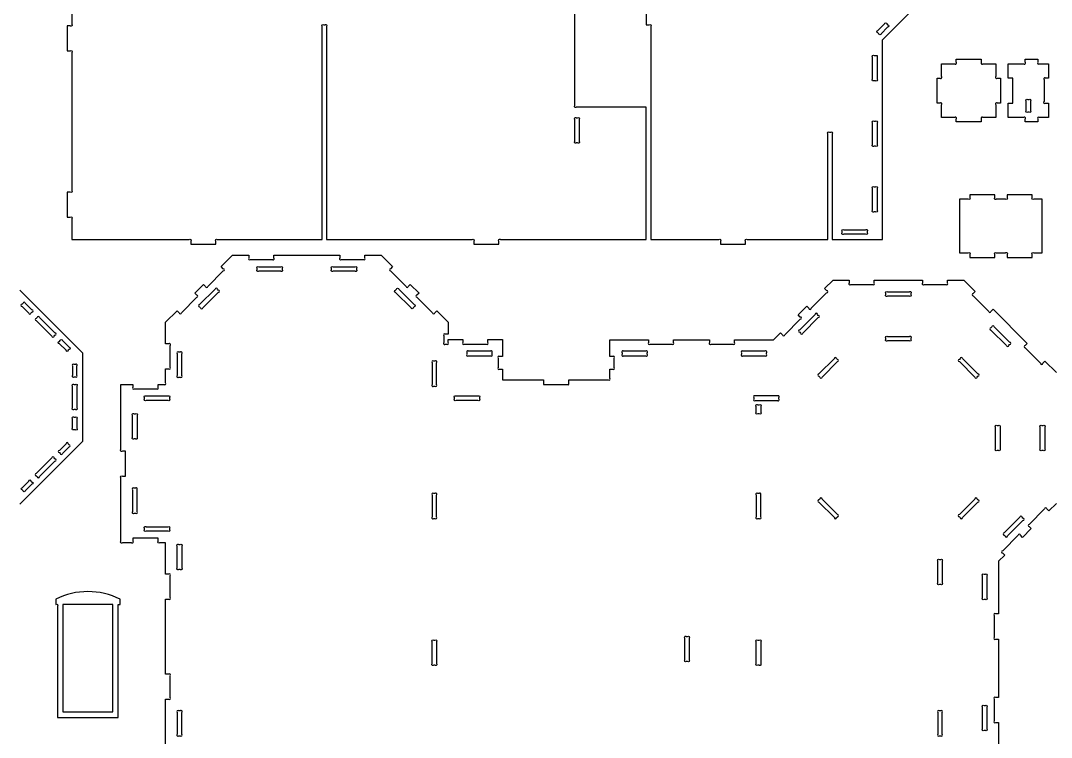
# Model space of a CAD drawing. Extents: x 83.8 to 170.3, y -22.3 to 53.3.
# Drawn here: x 107.01 to 135.83, y 13.56 to 33.6 of the extents above; entities that cross this region are included whole.
import ezdxf

# ---------------------------------------------------------------- set-up
doc = ezdxf.new("R2010")
doc.units = 0
doc.header["$MEASUREMENT"] = 0
doc.layers.get('0').update_dxf_attribs({"linetype": 'CONTINUOUS'})

msp = doc.modelspace()

# ---------------------------------------------------------------- linework, layer by layer
for points in [[(108.444, 33.903), (108.444, 33.491, -1), (108.399, 33.447), (108.319, 33.447), (108.319, 32.747), (108.399, 32.747, -1), (108.444, 32.703), (108.444, 28.844, -1), (108.399, 28.8), (108.319, 28.8), (108.319, 28.1), (108.399, 28.1, -1), (108.444, 28.056), (108.444, 27.475), (111.724, 27.475, -1), (111.769, 27.431), (111.769, 27.35), (112.469, 27.35), (112.469, 27.431, -1), (112.513, 27.475), (115.444, 27.475), (115.444, 33.431, -1), (115.488, 33.475), (115.524, 33.475, -1), (115.569, 33.431), (115.569, 27.475), (119.643, 27.475, -1), (119.687, 27.431), (119.687, 27.35), (120.387, 27.35), (120.387, 27.431, -1), (120.432, 27.475), (124.506, 27.475), (124.506, 31.175), (122.55, 31.175, -1), (122.506, 31.219), (122.506, 35.556, -1)], [(124.506, 35.431), (124.506, 33.475), (124.587, 33.475, -1), (124.631, 33.431), (124.631, 27.475), (126.538, 27.475, -1), (126.582, 27.431), (126.582, 27.35), (127.282, 27.35), (127.282, 27.431, -1), (127.326, 27.475), (129.583, 27.475), (129.583, 30.431, -1), (129.627, 30.475), (129.664, 30.475, -1), (129.708, 30.431), (129.708, 27.475), (131.108, 27.475), (131.108, 33.054), (132.721, 34.668)], [(111.068, 12.503), (111.068, 14.627), (111.149, 14.627, 1), (111.193, 14.671), (111.193, 15.282, 1), (111.149, 15.327), (111.068, 15.327), (111.068, 17.427), (111.149, 17.427, 1), (111.193, 17.471), (111.193, 18.082, 1), (111.149, 18.127), (111.068, 18.127), (111.068, 19), (110.9, 19, -1), (110.855, 19.044), (110.855, 19.125), (110.155, 19.125), (110.155, 19.044, -1), (110.111, 19), (109.862, 19, -1), (109.818, 19.044), (109.818, 20.82, -1), (109.862, 20.864), (109.943, 20.864), (109.943, 21.564), (109.862, 21.564, -1), (109.818, 21.608), (109.818, 23.428), (110.155, 23.428), (110.155, 23.347, 1), (110.2, 23.303), (110.811, 23.303, 1), (110.855, 23.347), (110.855, 23.428), (111.024, 23.428, 1), (111.068, 23.472), (111.068, 23.858), (111.149, 23.858, 1), (111.193, 23.902), (111.193, 24.514, 1), (111.149, 24.558), (111.068, 24.558), (111.068, 25.165), (111.389, 25.485), (111.446, 25.428, 1), (111.508, 25.428), (111.941, 25.861, 1), (111.941, 25.923), (111.884, 25.98), (112.127, 26.223), (112.184, 26.166, 1), (112.246, 26.166), (112.679, 26.599, 1), (112.679, 26.661), (112.622, 26.718), (112.942, 27.039), (113.396, 27.039), (113.396, 26.958, 1), (113.44, 26.914), (114.052, 26.914, 1), (114.096, 26.958), (114.096, 27.039), (115.94, 27.039), (115.94, 26.958, 1), (115.984, 26.914), (116.596, 26.914, 1), (116.64, 26.958), (116.64, 27.039), (117.093, 27.039), (117.414, 26.718), (117.357, 26.661, 1), (117.357, 26.599), (117.789, 26.166, 1), (117.852, 26.166), (117.909, 26.223), (118.152, 25.98), (118.095, 25.923, 1), (118.095, 25.861), (118.527, 25.428, 1), (118.59, 25.428), (118.647, 25.485), (118.968, 25.165), (118.968, 24.833), (118.887, 24.833, 1), (118.843, 24.789), (118.843, 24.597, 1), (118.887, 24.553), (118.924, 24.553, 1), (118.968, 24.597), (118.968, 24.678), (119.377, 24.678), (119.377, 24.597, 1), (119.421, 24.553), (120.033, 24.553, 1), (120.077, 24.597), (120.077, 24.678), (120.487, 24.678), (120.487, 24.203), (120.406, 24.203, 1), (120.362, 24.159), (120.362, 23.897, 1), (120.406, 23.853), (120.487, 23.853), (120.487, 23.553), (121.637, 23.553), (121.637, 23.472, 1), (121.681, 23.428), (122.292, 23.428, 1), (122.337, 23.472), (122.337, 23.553), (123.442, 23.553, 1), (123.487, 23.597), (123.487, 23.853), (123.567, 23.853, 1), (123.612, 23.897), (123.612, 24.159, 1), (123.567, 24.203), (123.487, 24.203), (123.487, 24.675), (124.571, 24.675), (124.571, 24.594, 1), (124.616, 24.55), (125.227, 24.55, 1), (125.271, 24.594), (125.271, 24.675), (126.275, 24.675), (126.275, 24.594, 1), (126.319, 24.55), (126.931, 24.55, 1), (126.975, 24.594), (126.975, 24.675), (128.06, 24.675), (128.259, 24.873), (128.316, 24.816, 1), (128.378, 24.816), (128.811, 25.249, 1), (128.811, 25.311), (128.754, 25.368), (128.997, 25.611), (129.054, 25.554, 1), (129.117, 25.554), (129.549, 25.987, 1), (129.549, 26.049), (129.492, 26.106), (129.727, 26.342), (130.181, 26.342), (130.181, 26.261, 1), (130.225, 26.217), (130.837, 26.217, 1), (130.881, 26.261), (130.881, 26.342), (132.231, 26.342), (132.231, 26.261, 1), (132.275, 26.217), (132.887, 26.217, 1), (132.931, 26.261), (132.931, 26.342), (133.384, 26.342), (133.705, 26.021), (133.648, 25.964, 1), (133.648, 25.901), (134.081, 25.469, 1), (134.143, 25.469), (134.2, 25.526), (135.155, 24.571), (135.098, 24.514, 1), (135.098, 24.452), (135.53, 24.019, 1), (135.593, 24.019), (135.65, 24.076), (135.971, 23.756)], [(135.971, 20.098), (135.762, 19.89), (135.705, 19.947, 1), (135.642, 19.947), (135.21, 19.514, 1), (135.21, 19.452), (135.267, 19.395), (135.024, 19.152), (134.967, 19.209, 1), (134.904, 19.209), (134.472, 18.776, 1), (134.472, 18.714), (134.529, 18.657), (134.357, 18.485), (134.357, 17.01), (134.276, 17.01, 1), (134.232, 16.966), (134.232, 16.355, 1), (134.276, 16.31), (134.357, 16.31), (134.357, 14.677), (134.276, 14.677, 1), (134.232, 14.633), (134.232, 14.021, 1), (134.276, 13.977), (134.357, 13.977), (134.357, 12.503)]]:
    msp.add_lwpolyline(points, format="xyb")
for points in [[(131.23, 33.502), (131.255, 33.476, -1), (131.255, 33.414), (131.07, 33.229, -1), (131.008, 33.229), (130.982, 33.255, -1), (130.982, 33.317), (131.167, 33.502, -1)], [(130.958, 32.572), (130.958, 31.96, -1), (130.914, 31.916), (130.877, 31.916, -1), (130.833, 31.96), (130.833, 32.572, -1), (130.877, 32.616), (130.914, 32.616, -1)], [(134.407, 31.289), (134.326, 31.289, 1), (134.282, 31.245), (134.282, 30.889), (133.917, 30.889, 1), (133.873, 30.845), (133.873, 30.764), (133.173, 30.764), (133.173, 30.845, 1), (133.129, 30.889), (132.764, 30.889), (132.764, 31.245, 1), (132.719, 31.289), (132.639, 31.289), (132.639, 31.989), (132.719, 31.989, 1), (132.764, 32.034), (132.764, 32.389), (133.129, 32.389, 1), (133.173, 32.434), (133.173, 32.514), (133.873, 32.514), (133.873, 32.434, 1), (133.917, 32.389), (134.282, 32.389), (134.282, 32.034, 1), (134.326, 31.989), (134.407, 31.989)], [(135.751, 30.889), (135.495, 30.889, 1), (135.451, 30.845), (135.451, 30.764), (135.101, 30.764), (135.101, 30.845, 1), (135.057, 30.889), (134.626, 30.889), (134.626, 31.289), (134.751, 31.289), (134.751, 31.989), (134.626, 31.989), (134.626, 32.389), (135.057, 32.389, 1), (135.101, 32.434), (135.101, 32.514), (135.451, 32.514), (135.451, 32.434, 1), (135.495, 32.389), (135.751, 32.389), (135.751, 31.989), (135.67, 31.989, 1), (135.626, 31.945), (135.626, 31.334, 1), (135.67, 31.289), (135.751, 31.289)], [(135.126, 31.084), (135.126, 31.345, -1), (135.17, 31.389), (135.207, 31.389, -1), (135.251, 31.345), (135.251, 31.084, -1), (135.207, 31.039), (135.17, 31.039, -1)], [(122.631, 30.831), (122.631, 30.219, -1), (122.587, 30.175), (122.55, 30.175, -1), (122.506, 30.219), (122.506, 30.831, -1), (122.55, 30.875), (122.587, 30.875, -1)], [(130.958, 30.739), (130.958, 30.127, -1), (130.914, 30.083), (130.877, 30.083, -1), (130.833, 30.127), (130.833, 30.739, -1), (130.877, 30.783), (130.914, 30.783, -1)], [(130.833, 28.294), (130.833, 28.906, -1), (130.877, 28.95), (130.914, 28.95, -1), (130.958, 28.906), (130.958, 28.294, -1), (130.914, 28.25), (130.877, 28.25, -1)], [(135.293, 26.977), (135.293, 27.058, -1), (135.337, 27.102), (135.574, 27.102), (135.574, 28.602), (135.337, 28.602, -1), (135.293, 28.646), (135.293, 28.727), (134.593, 28.727), (134.593, 28.646, -1), (134.549, 28.602), (134.293, 28.602, -1), (134.249, 28.646), (134.249, 28.727), (133.549, 28.727), (133.549, 28.646, -1), (133.505, 28.602), (133.268, 28.602), (133.268, 27.102), (133.505, 27.102, -1), (133.549, 27.058), (133.549, 26.977), (134.249, 26.977), (134.249, 27.058, -1), (134.293, 27.102), (134.549, 27.102, -1), (134.593, 27.058), (134.593, 26.977)], [(130.027, 27.75), (130.639, 27.75, -1), (130.683, 27.706), (130.683, 27.669, -1), (130.639, 27.625), (130.027, 27.625, -1), (129.983, 27.669), (129.983, 27.706, -1)], [(113.673, 26.714), (114.285, 26.714, -1), (114.329, 26.67), (114.329, 26.633, -1), (114.285, 26.589), (113.673, 26.589, -1), (113.629, 26.633), (113.629, 26.67, -1)], [(115.751, 26.714), (116.363, 26.714, -1), (116.407, 26.67), (116.407, 26.633, -1), (116.363, 26.589), (115.751, 26.589, -1), (115.707, 26.633), (115.707, 26.67, -1)], [(112.107, 25.567), (112.54, 26, 1), (112.54, 26.062), (112.514, 26.088, 1), (112.451, 26.088), (112.019, 25.656, 1), (112.019, 25.593), (112.045, 25.567, 1)], [(117.585, 26.088), (118.017, 25.656, -1), (118.017, 25.593), (117.991, 25.567, -1), (117.929, 25.567), (117.496, 26, -1), (117.496, 26.062), (117.522, 26.088, -1)], [(131.906, 25.972), (131.906, 25.936, -1), (131.862, 25.892), (131.25, 25.892, -1), (131.206, 25.936), (131.206, 25.972, -1), (131.25, 26.017), (131.862, 26.017, -1)], [(107.056, 25.607), (107.241, 25.422, 1), (107.303, 25.422), (107.329, 25.448, 1), (107.329, 25.511), (107.144, 25.696, 1), (107.082, 25.696), (107.056, 25.67, 1)], [(128.795, 24.888), (128.821, 24.862, 1), (128.884, 24.862), (129.316, 25.294, 1), (129.316, 25.357), (129.29, 25.383, 1), (129.228, 25.383), (128.795, 24.95, 1)], [(107.479, 25.298), (107.453, 25.272, 1), (107.453, 25.21), (107.886, 24.777, 1), (107.948, 24.777), (107.974, 24.803, 1), (107.974, 24.866), (107.542, 25.298, 1)], [(134.169, 25.035), (134.143, 25.009, 1), (134.143, 24.947), (134.576, 24.514, 1), (134.638, 24.514), (134.664, 24.54, 1), (134.664, 24.603), (134.231, 25.035, 1)], [(108.187, 24.653), (108.372, 24.468, -1), (108.372, 24.405), (108.346, 24.38, -1), (108.283, 24.38), (108.099, 24.564, -1), (108.099, 24.627), (108.124, 24.653, -1)], [(131.906, 24.722), (131.906, 24.686, -1), (131.862, 24.642), (131.25, 24.642, -1), (131.206, 24.686), (131.206, 24.722, -1), (131.25, 24.767), (131.862, 24.767, -1)], [(111.393, 24.284), (111.393, 23.672, 1), (111.437, 23.628), (111.474, 23.628, 1), (111.518, 23.672), (111.518, 24.284, 1), (111.474, 24.328), (111.437, 24.328, 1)], [(119.537, 24.228), (120.149, 24.228, 1), (120.193, 24.272), (120.193, 24.309, 1), (120.149, 24.353), (119.537, 24.353, 1), (119.493, 24.309), (119.493, 24.272, 1)], [(124.485, 24.353), (123.874, 24.353, 1), (123.829, 24.309), (123.829, 24.272, 1), (123.874, 24.228), (124.485, 24.228, 1), (124.529, 24.272), (124.529, 24.309, 1)], [(127.21, 24.228), (127.822, 24.228, 1), (127.866, 24.272), (127.866, 24.309, 1), (127.822, 24.353), (127.21, 24.353, 1), (127.166, 24.309), (127.166, 24.272, 1)], [(108.465, 23.942), (108.465, 23.68, 1), (108.509, 23.636), (108.546, 23.636, 1), (108.59, 23.68), (108.59, 23.942, 1), (108.546, 23.986), (108.509, 23.986, 1)], [(118.518, 24.034), (118.518, 23.422, 1), (118.562, 23.378), (118.599, 23.378, 1), (118.643, 23.422), (118.643, 24.034, 1), (118.599, 24.078), (118.562, 24.078, 1)], [(129.764, 24.151), (129.332, 23.719, 1), (129.332, 23.656), (129.357, 23.63, 1), (129.42, 23.63), (129.852, 24.063, 1), (129.852, 24.125), (129.827, 24.151, 1)], [(133.285, 24.151), (133.259, 24.125, 1), (133.259, 24.063), (133.692, 23.63, 1), (133.754, 23.63), (133.78, 23.656, 1), (133.78, 23.719), (133.348, 24.151, 1)], [(108.59, 23.379), (108.59, 22.768, -1), (108.546, 22.724), (108.509, 22.724, -1), (108.465, 22.768), (108.465, 23.379, -1), (108.509, 23.424), (108.546, 23.424, -1)], [(110.525, 23.103), (111.136, 23.103, -1), (111.18, 23.059), (111.18, 23.022, -1), (111.136, 22.978), (110.525, 22.978, -1), (110.48, 23.022), (110.48, 23.059, -1)], [(119.187, 23.103), (119.799, 23.103, -1), (119.843, 23.059), (119.843, 23.022, -1), (119.799, 22.978), (119.187, 22.978, -1), (119.143, 23.022), (119.143, 23.059, -1)], [(128.172, 23.103), (127.56, 23.103, 1), (127.516, 23.059), (127.516, 23.022, 1), (127.56, 22.978), (128.172, 22.978, 1), (128.216, 23.022), (128.216, 23.059, 1)], [(127.705, 22.809), (127.705, 22.647, -1), (127.661, 22.603), (127.625, 22.603, -1), (127.58, 22.647), (127.58, 22.809, -1), (127.625, 22.853), (127.661, 22.853, -1)], [(108.509, 22.511), (108.546, 22.511, -1), (108.59, 22.467), (108.59, 22.206, -1), (108.546, 22.161), (108.509, 22.161, -1), (108.465, 22.206), (108.465, 22.467, -1)], [(110.268, 22.559), (110.268, 21.947, -1), (110.224, 21.903), (110.187, 21.903, -1), (110.143, 21.947), (110.143, 22.559, -1), (110.187, 22.603), (110.224, 22.603, -1)], [(134.351, 21.577), (134.315, 21.577, -1), (134.271, 21.621), (134.271, 22.233, -1), (134.315, 22.277), (134.351, 22.277, -1), (134.396, 22.233), (134.396, 21.621, -1)], [(135.646, 22.233), (135.646, 21.621, -1), (135.601, 21.577), (135.565, 21.577, -1), (135.521, 21.621), (135.521, 22.233, -1), (135.565, 22.277), (135.601, 22.277, -1)], [(108.283, 21.768), (108.099, 21.583, 1), (108.099, 21.52), (108.124, 21.495, 1), (108.187, 21.495), (108.372, 21.679, 1), (108.372, 21.742), (108.346, 21.768, 1)], [(107.886, 21.37), (107.453, 20.938, 1), (107.453, 20.875), (107.479, 20.85, 1), (107.542, 20.85), (107.974, 21.282, 1), (107.974, 21.345), (107.948, 21.37, 1)], [(107.303, 20.725), (107.329, 20.699, -1), (107.329, 20.637), (107.144, 20.452, -1), (107.082, 20.452), (107.056, 20.478, -1), (107.056, 20.54), (107.241, 20.725, -1)], [(110.143, 20.481), (110.143, 19.869, 1), (110.187, 19.825), (110.224, 19.825, 1), (110.268, 19.869), (110.268, 20.481, 1), (110.224, 20.525), (110.187, 20.525, 1)], [(118.518, 20.334), (118.518, 19.722, 1), (118.562, 19.678), (118.599, 19.678, 1), (118.643, 19.722), (118.643, 20.334, 1), (118.599, 20.378), (118.562, 20.378, 1)], [(127.58, 20.334), (127.58, 19.722, 1), (127.625, 19.678), (127.661, 19.678, 1), (127.705, 19.722), (127.705, 20.334, 1), (127.661, 20.378), (127.625, 20.378, 1)], [(129.332, 20.135), (129.764, 19.703, 1), (129.827, 19.703), (129.852, 19.729, 1), (129.852, 19.791), (129.42, 20.223, 1), (129.357, 20.223), (129.332, 20.198, 1)], [(133.348, 19.703), (133.78, 20.135, 1), (133.78, 20.198), (133.754, 20.223, 1), (133.692, 20.223), (133.259, 19.791, 1), (133.259, 19.729), (133.285, 19.703, 1)], [(134.948, 19.712), (134.516, 19.28, 1), (134.516, 19.217), (134.542, 19.191, 1), (134.604, 19.191), (135.037, 19.624, 1), (135.037, 19.686), (135.011, 19.712, 1)], [(110.525, 19.45), (111.136, 19.45, -1), (111.18, 19.406), (111.18, 19.369, -1), (111.136, 19.325), (110.525, 19.325, -1), (110.48, 19.369), (110.48, 19.406, -1)], [(111.518, 18.906), (111.518, 18.294, -1), (111.474, 18.25), (111.437, 18.25, -1), (111.393, 18.294), (111.393, 18.906, -1), (111.437, 18.95), (111.474, 18.95, -1)], [(132.782, 18.493), (132.782, 17.881, -1), (132.738, 17.837), (132.701, 17.837, -1), (132.657, 17.881), (132.657, 18.493, -1), (132.701, 18.537), (132.738, 18.537, -1)], [(134.032, 18.075), (134.032, 17.463, -1), (133.988, 17.419), (133.951, 17.419, -1), (133.907, 17.463), (133.907, 18.075, -1), (133.951, 18.119), (133.988, 18.119, -1)], [(107.995, 17.271), (108.001, 17.271, -1), (108.045, 17.227), (108.045, 14.121), (109.745, 14.121), (109.745, 17.227, -1), (109.79, 17.271), (109.795, 17.271), (109.795, 17.421, 0.238913), (107.995, 17.421)], [(118.643, 16.234), (118.643, 15.622, -1), (118.599, 15.578), (118.562, 15.578, -1), (118.518, 15.622), (118.518, 16.234, -1), (118.562, 16.278), (118.599, 16.278, -1)], [(125.705, 16.334), (125.705, 15.722, -1), (125.661, 15.678), (125.625, 15.678, -1), (125.58, 15.722), (125.58, 16.334, -1), (125.625, 16.378), (125.661, 16.378, -1)], [(127.705, 16.234), (127.705, 15.622, -1), (127.661, 15.578), (127.625, 15.578, -1), (127.58, 15.622), (127.58, 16.234, -1), (127.625, 16.278), (127.661, 16.278, -1)], [(134.032, 14.409), (134.032, 13.797, -1), (133.988, 13.753), (133.951, 13.753, -1), (133.907, 13.797), (133.907, 14.409, -1), (133.951, 14.453), (133.988, 14.453, -1)], [(111.393, 14.259), (111.393, 13.647, 1), (111.437, 13.603), (111.474, 13.603, 1), (111.518, 13.647), (111.518, 14.259, 1), (111.474, 14.303), (111.437, 14.303, 1)], [(132.657, 14.259), (132.657, 13.647, 1), (132.701, 13.603), (132.738, 13.603, 1), (132.782, 13.647), (132.782, 14.259, 1), (132.738, 14.303), (132.701, 14.303, 1)]]:
    msp.add_lwpolyline(points, format="xyb", close=True)
msp.add_lwpolyline([(106.988, 26.063), (108.74, 24.312), (108.74, 21.835), (106.988, 20.084)])
msp.add_lwpolyline([(109.595, 17.271), (108.195, 17.271), (108.195, 14.271), (109.595, 14.271)], close=True)

doc.saveas('drawing.dxf')
